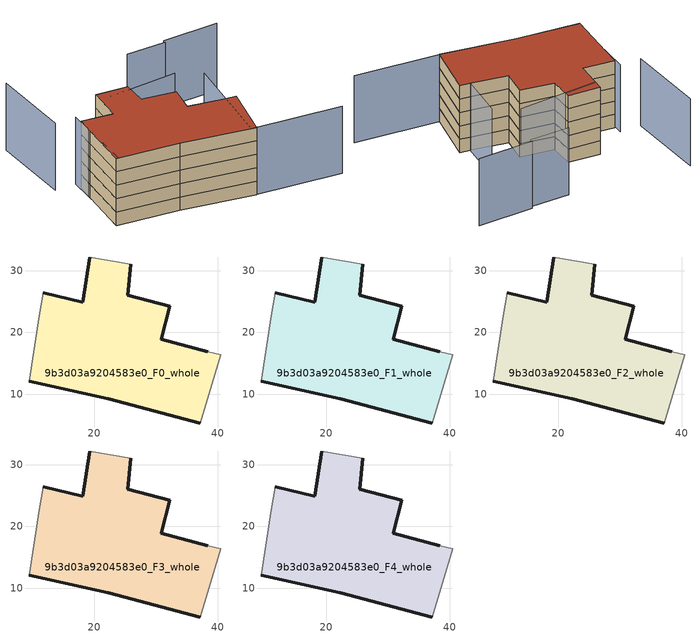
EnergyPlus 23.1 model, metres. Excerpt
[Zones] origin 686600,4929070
9b3d03a9204583e0_F0_whole
 floor ground (EU_floor_Construction): 32.26,24.27 30.86,18.92 38.36,16.9 40.49,16.4 37.19,5.31 22.25,9.27 9.43,12.05 11.09,22.68 11.71,26.47 18.1,24.93 19.23,32.24 25.89,31.06 25.41,26.06 z0
 wall outside (EU_wall_Construction): 38.36,16.9 30.86,18.92 32.26,24.27 25.41,26.06 25.89,31.06 / 19.23,32.24 18.1,24.93 11.71,26.47 / 9.43,12.05 22.25,9.27 37.19,5.31 z0:3
 wall adiabatic (EU_wall_Construction): 37.19,5.31 40.49,16.4 38.36,16.9 / 25.89,31.06 19.23,32.24 / 11.71,26.47 11.09,22.68 9.43,12.05 z0:3
9b3d03a9204583e0_F1_whole
 floor to 9b3d03a9204583e0_F0_whole (EU_floor_Construction): 32.26,24.27 30.86,18.92 38.36,16.9 40.49,16.4 37.19,5.31 22.25,9.27 9.43,12.05 11.09,22.68 11.71,26.47 18.1,24.93 19.23,32.24 25.89,31.06 25.41,26.06 z3
 wall outside (EU_wall_Construction): 38.36,16.9 30.86,18.92 32.26,24.27 25.41,26.06 25.89,31.06 / 19.23,32.24 18.1,24.93 11.71,26.47 / 9.43,12.05 22.25,9.27 37.19,5.31 z3:6
 wall adiabatic (EU_wall_Construction): 37.19,5.31 40.49,16.4 38.36,16.9 / 25.89,31.06 19.23,32.24 / 11.71,26.47 11.09,22.68 9.43,12.05 z3:6
9b3d03a9204583e0_F2_whole
 floor to 9b3d03a9204583e0_F1_whole (EU_floor_Construction): 32.26,24.27 30.86,18.92 38.36,16.9 40.49,16.4 37.19,5.31 22.25,9.27 9.43,12.05 11.09,22.68 11.71,26.47 18.1,24.93 19.23,32.24 25.89,31.06 25.41,26.06 z6
 wall outside (EU_wall_Construction): 38.36,16.9 30.86,18.92 32.26,24.27 25.41,26.06 25.89,31.06 / 19.23,32.24 18.1,24.93 11.71,26.47 / 9.43,12.05 22.25,9.27 37.19,5.31 z6:9
 wall adiabatic (EU_wall_Construction): 37.19,5.31 40.49,16.4 38.36,16.9 / 25.89,31.06 19.23,32.24 / 11.71,26.47 11.09,22.68 9.43,12.05 z6:9
9b3d03a9204583e0_F3_whole
 floor to 9b3d03a9204583e0_F2_whole (EU_floor_Construction): 32.26,24.27 30.86,18.92 38.36,16.9 40.49,16.4 37.19,5.31 22.25,9.27 9.43,12.05 11.09,22.68 11.71,26.47 18.1,24.93 19.23,32.24 25.89,31.06 25.41,26.06 z9
 wall outside (EU_wall_Construction): 38.36,16.9 30.86,18.92 32.26,24.27 25.41,26.06 25.89,31.06 / 19.23,32.24 18.1,24.93 11.71,26.47 / 9.43,12.05 22.25,9.27 37.19,5.31 z9:12
 wall adiabatic (EU_wall_Construction): 37.19,5.31 40.49,16.4 38.36,16.9 / 25.89,31.06 19.23,32.24 / 11.71,26.47 11.09,22.68 9.43,12.05 z9:12
9b3d03a9204583e0_F4_whole
 floor to 9b3d03a9204583e0_F3_whole (EU_floor_Construction): 32.26,24.27 30.86,18.92 38.36,16.9 40.49,16.4 37.19,5.31 22.25,9.27 9.43,12.05 11.09,22.68 11.71,26.47 18.1,24.93 19.23,32.24 25.89,31.06 25.41,26.06 z12
 wall outside (EU_wall_Construction): 38.36,16.9 30.86,18.92 32.26,24.27 25.41,26.06 25.89,31.06 / 19.23,32.24 18.1,24.93 11.71,26.47 / 9.43,12.05 22.25,9.27 37.19,5.31 z12:15
 wall adiabatic (EU_wall_Construction): 37.19,5.31 40.49,16.4 38.36,16.9 / 25.89,31.06 19.23,32.24 / 11.71,26.47 11.09,22.68 9.43,12.05 z12:15
 roof outside (EU_roof_Construction): 37.19,5.31 40.49,16.4 38.36,16.9 30.86,18.92 32.26,24.27 25.41,26.06 25.89,31.06 19.23,32.24 18.1,24.93 11.71,26.47 11.09,22.68 9.43,12.05 22.25,9.27 z15
shading: 54.57,1.88 36.12,5.52 / 36.12,5.52 40.25,26.46 / 11.71,28.15 9.87,12 / 7.94,45.43 7.31,28.66 / 35.77,29.68 19.16,30.33 / 52.29,39.07 40.65,39.98 / 40.58,39.37 32.35,40.25 z0:15
[Building]
EU S2 Campaign: North Axis=0; Terrain=City; Solar Distribution=FullExterior
[Site:Location]
Bologna: Latitude=44.5; Longitude=11.25; Time Zone=1; Elevation=37
[SizingPeriod:WeatherFileDays]
AnnualSizingPeriod: Begin Month=1; Begin Day of Month=1; End Month=12; End Day of Month=31; Day of Week for Start Day=Monday; Use Weather File Daylight Saving Period=No; Use Weather File Rain and Snow Indicators=No
[MATERIAL]
EU_InternalMass_Material: Roughness=MediumRough; Thickness=0.1; Conductivity=1; Density=1800; Specific Heat=900; Thermal Absorptance=0.9; Solar Absorptance=0.7; Visible Absorptance=0.7
[MATERIAL:NOMASS] Roughness=MediumRough; Thermal Absorptance=0.9; Solar Absorptance=0.7; Visible Absorptance=0.7
Name | Thermal Resistance
EU_wall_NoMass | 0.905828
EU_roof_NoMass | 0.37593
EU_floor_NoMass | 0.67114
[CONSTRUCTION]
EU_wall_Construction: EU_wall_NoMass
EU_roof_Construction: EU_roof_NoMass
EU_floor_Construction: EU_floor_NoMass
EU_InternalMass_Construction: EU_InternalMass_Material
[ZONE] Type=1; Multiplier=1; Ceiling Height=autocalculate; Volume=1405.39; Floor Area=autocalculate; Part of Total Floor Area=Yes
9b3d03a9204583e0_F0_whole; 9b3d03a9204583e0_F1_whole; 9b3d03a9204583e0_F2_whole; 9b3d03a9204583e0_F3_whole; 9b3d03a9204583e0_F4_whole
[INTERNALMASS] Construction=EU_InternalMass_Construction; Surface Area=468.465
Name | Zone or ZoneList
9b3d03a9204583e0_F0_whole_EU_InternalMass | 9b3d03a9204583e0_F0_whole
9b3d03a9204583e0_F1_whole_EU_InternalMass | 9b3d03a9204583e0_F1_whole
9b3d03a9204583e0_F2_whole_EU_InternalMass | 9b3d03a9204583e0_F2_whole
9b3d03a9204583e0_F3_whole_EU_InternalMass | 9b3d03a9204583e0_F3_whole
9b3d03a9204583e0_F4_whole_EU_InternalMass | 9b3d03a9204583e0_F4_whole
[OTHEREQUIPMENT] Fuel Type=Electricity; Design Level Calculation Method=Watts/Area; Power per Zone Floor Area=1; Fraction Latent=0; Fraction Radiant=0; Fraction Lost=0; Carbon Dioxide Generation Rate=0; EndUse Subcategory=EU_Step8_InternalGains
Name | Zone or ZoneList or Space or SpaceList | Schedule
EU_Step8_InternalGain_9b3d03a9204583e0_F0_whole_f000 | 9b3d03a9204583e0_F0_whole | EU_Step8_GainSchedule_9b3d03a9204583e0_F0_whole_f000
EU_Step8_InternalGain_9b3d03a9204583e0_F1_whole_f000 | 9b3d03a9204583e0_F1_whole | EU_Step8_GainSchedule_9b3d03a9204583e0_F1_whole_f000
EU_Step8_InternalGain_9b3d03a9204583e0_F2_whole_f000 | 9b3d03a9204583e0_F2_whole | EU_Step8_GainSchedule_9b3d03a9204583e0_F2_whole_f000
EU_Step8_InternalGain_9b3d03a9204583e0_F3_whole_f000 | 9b3d03a9204583e0_F3_whole | EU_Step8_GainSchedule_9b3d03a9204583e0_F3_whole_f000
EU_Step8_InternalGain_9b3d03a9204583e0_F4_whole_f000 | 9b3d03a9204583e0_F4_whole | EU_Step8_GainSchedule_9b3d03a9204583e0_F4_whole_f000
[ZONEVENTILATION:DESIGNFLOWRATE] Schedule=EU_AlwaysOn; Design Flow Rate Calculation Method=AirChanges/Hour; Air Changes per Hour=0.73129; Ventilation Type=Natural; Fan Pressure Rise=0; Fan Total Efficiency=1; Constant Term Coefficient=1; Temperature Term Coefficient=0; Velocity Term Coefficient=0; Velocity Squared Term Coefficient=0; Minimum Indoor Temperature=-100; Maximum Indoor Temperature=100; Delta Temperature=-100; Minimum Outdoor Temperature=-100; Maximum Outdoor Temperature=100; Maximum Wind Speed=40
Name | Zone or ZoneList or Space or SpaceList
EU_ConstantAir_9b3d03a9204583e0_F0_whole | 9b3d03a9204583e0_F0_whole
EU_ConstantAir_9b3d03a9204583e0_F1_whole | 9b3d03a9204583e0_F1_whole
EU_ConstantAir_9b3d03a9204583e0_F2_whole | 9b3d03a9204583e0_F2_whole
EU_ConstantAir_9b3d03a9204583e0_F3_whole | 9b3d03a9204583e0_F3_whole
EU_ConstantAir_9b3d03a9204583e0_F4_whole | 9b3d03a9204583e0_F4_whole
[HVACTEMPLATE:THERMOSTAT] Constant Heating Setpoint=20; Constant Cooling Setpoint=50
EU_HeatOnly_9b3d03a9204583e0_F0_whole; EU_HeatOnly_9b3d03a9204583e0_F1_whole; EU_HeatOnly_9b3d03a9204583e0_F2_whole; EU_HeatOnly_9b3d03a9204583e0_F3_whole; EU_HeatOnly_9b3d03a9204583e0_F4_whole
[HVACTEMPLATE:ZONE:IDEALLOADSAIRSYSTEM] System Availability Schedule=EU_AlwaysOn; Maximum Heating Supply Air Temperature=50; Minimum Cooling Supply Air Temperature=13; Maximum Heating Supply Air Humidity Ratio=0.0156; Minimum Cooling Supply Air Humidity Ratio=0.0077; Heating Limit=NoLimit; Cooling Limit=NoLimit; Heating Availability Schedule=EU_AlwaysOn; Cooling Availability Schedule=EU_CoolingOff; Dehumidification Control Type=ConstantSensibleHeatRatio; Cooling Sensible Heat Ratio=0.7; Dehumidification Setpoint=60; Humidification Control Type=None; Humidification Setpoint=30; Outdoor Air Method=None; Outdoor Air Flow Rate per Person=0.00944; Outdoor Air Flow Rate per Zone Floor Area=0; Outdoor Air Flow Rate per Zone=0; Demand Controlled Ventilation Type=None; Outdoor Air Economizer Type=NoEconomizer; Heat Recovery Type=None; Sensible Heat Recovery Effectiveness=0.7; Latent Heat Recovery Effectiveness=0.65
Name | Template Thermostat
9b3d03a9204583e0_F0_whole | EU_HeatOnly_9b3d03a9204583e0_F0_whole
9b3d03a9204583e0_F1_whole | EU_HeatOnly_9b3d03a9204583e0_F1_whole
9b3d03a9204583e0_F2_whole | EU_HeatOnly_9b3d03a9204583e0_F2_whole
9b3d03a9204583e0_F3_whole | EU_HeatOnly_9b3d03a9204583e0_F3_whole
9b3d03a9204583e0_F4_whole | EU_HeatOnly_9b3d03a9204583e0_F4_whole
[SIZING:ZONE] Zone Cooling Design Supply Air Temperature Input Method=SupplyAirTemperature; Zone Cooling Design Supply Air Temperature=13; Zone Heating Design Supply Air Temperature Input Method=SupplyAirTemperature; Zone Heating Design Supply Air Temperature=50; Zone Cooling Design Supply Air Humidity Ratio=0.008; Zone Heating Design Supply Air Humidity Ratio=0.008; Cooling Design Air Flow Method=DesignDay; Cooling Design Air Flow Rate=0; Cooling Minimum Air Flow per Zone Floor Area=0.000762; Cooling Minimum Air Flow=0; Cooling Minimum Air Flow Fraction=0.2; Heating Design Air Flow Method=DesignDay; Heating Design Air Flow Rate=0; Heating Maximum Air Flow per Zone Floor Area=0.002032; Heating Maximum Air Flow=0.141576; Heating Maximum Air Flow Fraction=0.3; Account for Dedicated Outdoor Air System=No; Dedicated Outdoor Air System Control Strategy=NeutralSupplyAir; Dedicated Outdoor Air Low Setpoint Temperature for Design=autosize; Dedicated Outdoor Air High Setpoint Temperature for Design=autosize; Zone Load Sizing Method=Sensible Load Only No Latent Load; Zone Latent Cooling Design Supply Air Humidity Ratio Input Method=HumidityRatioDifference; Zone Cooling Design Supply Air Humidity Ratio Difference=0.005; Zone Latent Heating Design Supply Air Humidity Ratio Input Method=HumidityRatioDifference; Zone Humidification Design Supply Air Humidity Ratio Difference=0.005
9b3d03a9204583e0_F0_whole; 9b3d03a9204583e0_F1_whole; 9b3d03a9204583e0_F2_whole; 9b3d03a9204583e0_F3_whole; 9b3d03a9204583e0_F4_whole
[SCHEDULE:CONSTANT]
Name | Hourly Value
EU_AlwaysOn | 1
EU_CoolingOff | 0
[SCHEDULE:FILE] Column Number=1; Rows to Skip at Top=0; Number of Hours of Data=8760; Column Separator=Comma; Interpolate to Timestep=No; Minutes per Item=60; Adjust Schedule for Daylight Savings=Yes
Name | File
EU_Step8_GainSchedule_9b3d03a9204583e0_F0_whole_f000 | ../../schedules/9b3d03a9204583e0/9b3d03a9204583e0_F0_whole_f000_gain.csv
EU_Step8_GainSchedule_9b3d03a9204583e0_F1_whole_f000 | ../../schedules/9b3d03a9204583e0/9b3d03a9204583e0_F1_whole_f000_gain.csv
EU_Step8_GainSchedule_9b3d03a9204583e0_F2_whole_f000 | ../../schedules/9b3d03a9204583e0/9b3d03a9204583e0_F2_whole_f000_gain.csv
EU_Step8_GainSchedule_9b3d03a9204583e0_F3_whole_f000 | ../../schedules/9b3d03a9204583e0/9b3d03a9204583e0_F3_whole_f000_gain.csv
EU_Step8_GainSchedule_9b3d03a9204583e0_F4_whole_f000 | ../../schedules/9b3d03a9204583e0/9b3d03a9204583e0_F4_whole_f000_gain.csv
